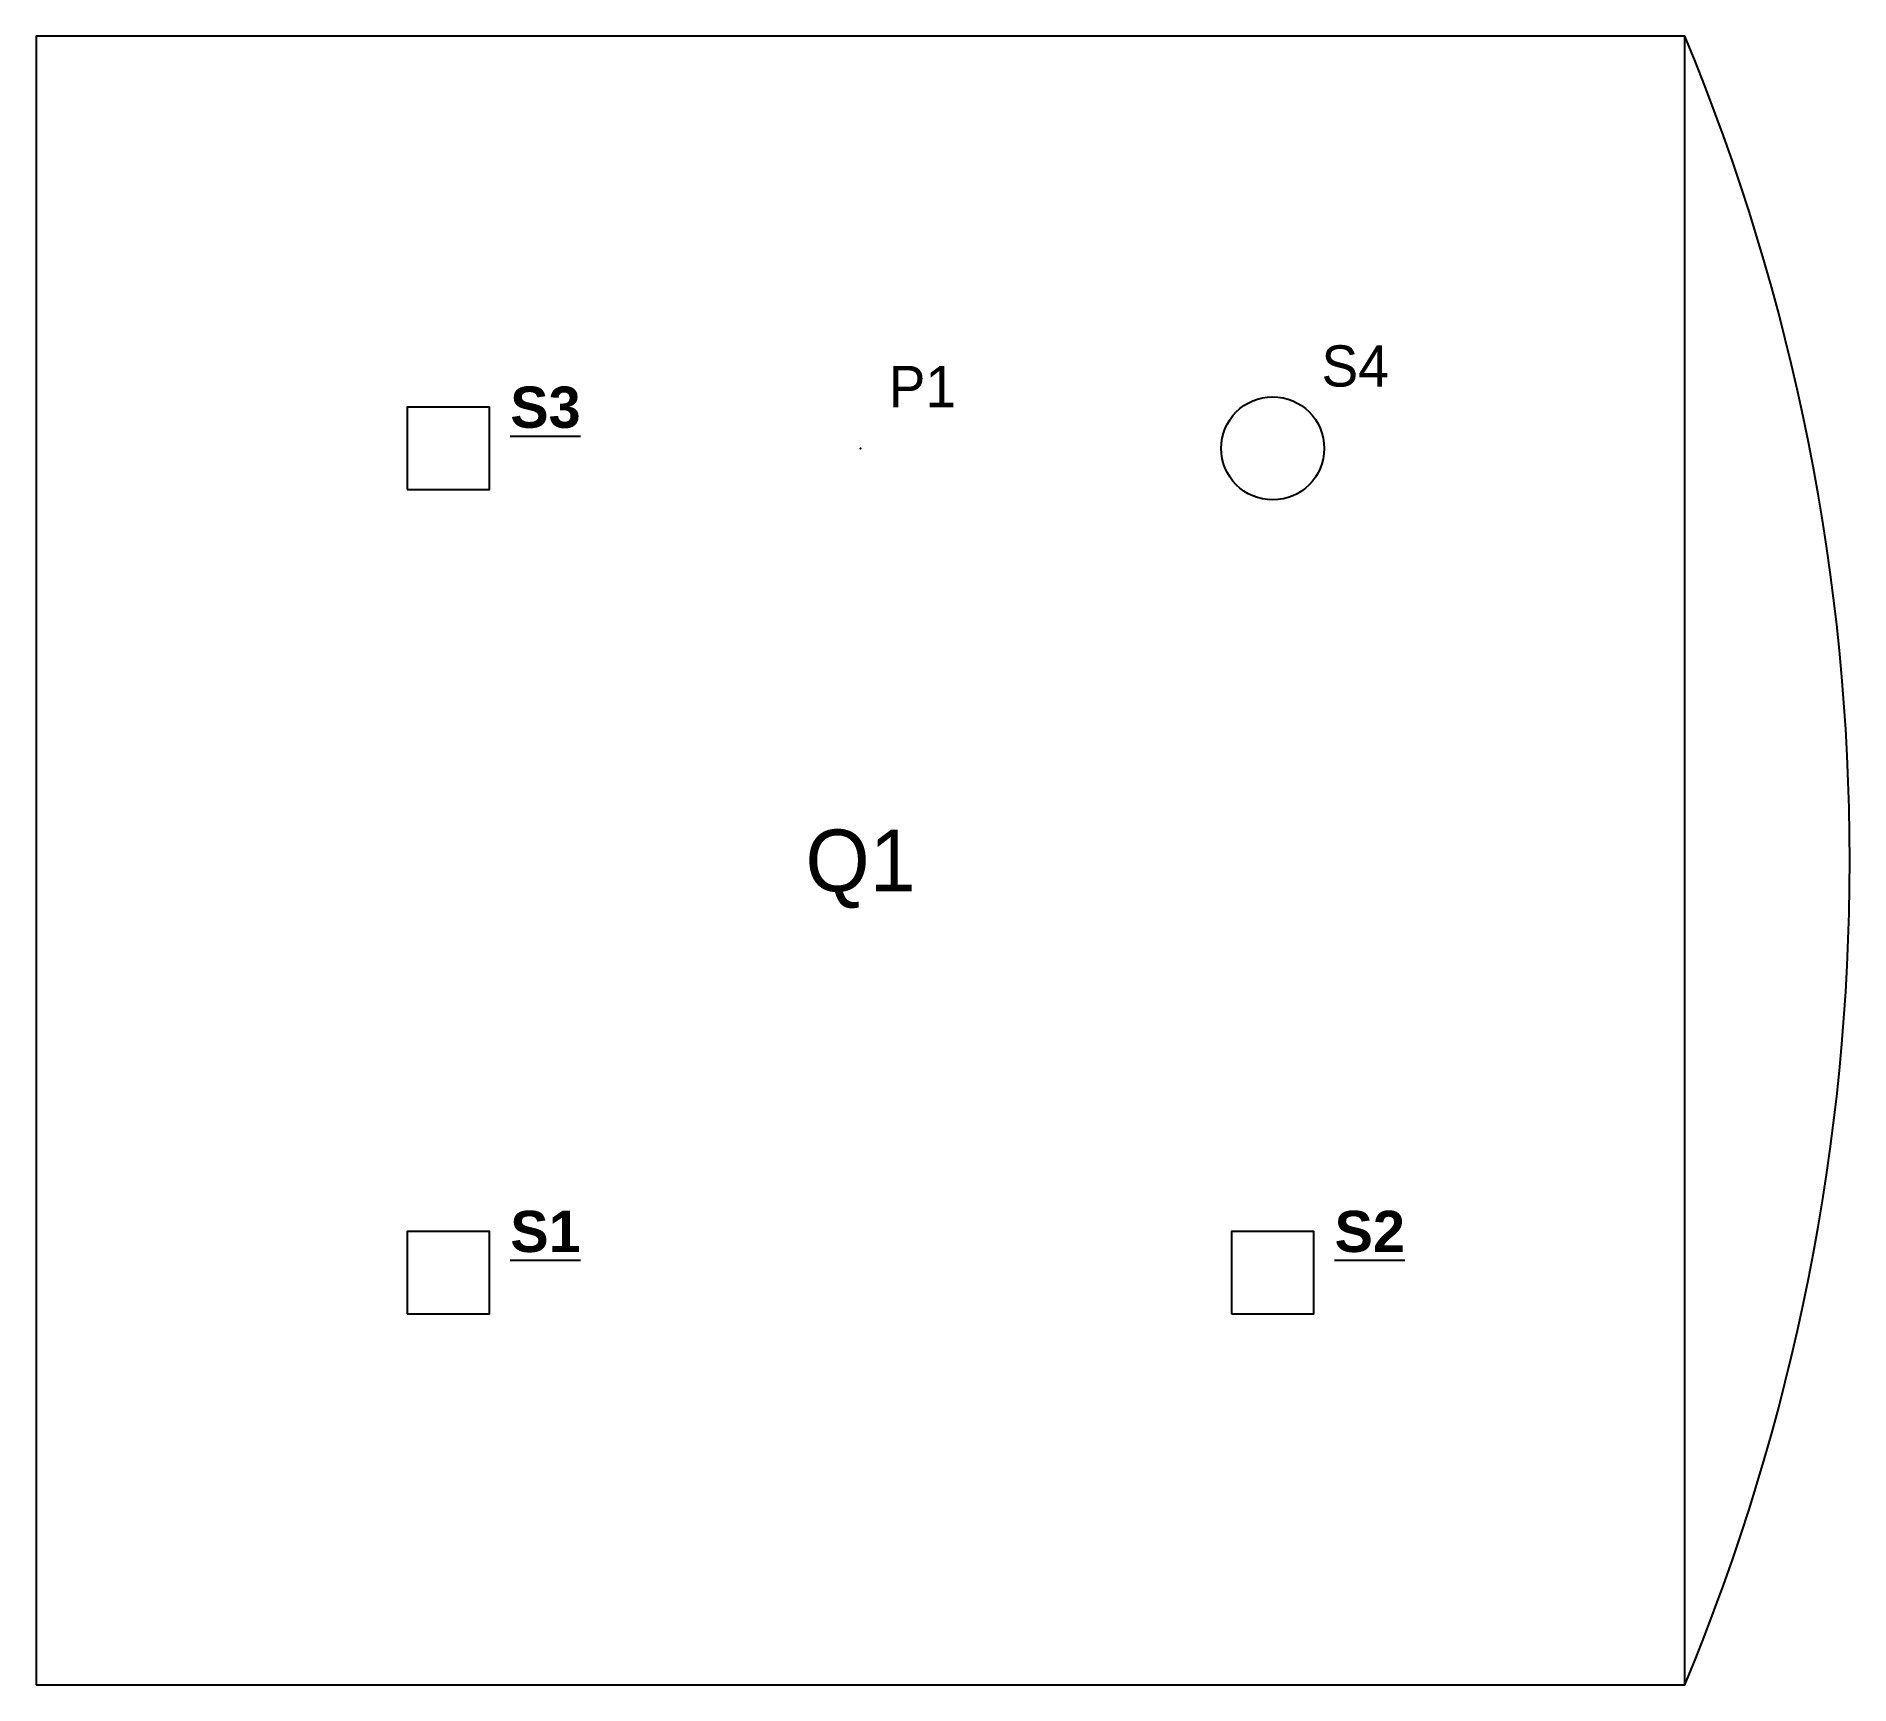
# Model space of a CAD drawing. Header units: millimetres. Extents: x 0 to 8800, y 0 to 8000.
import ezdxf
from ezdxf.enums import TextEntityAlignment as Align

# ---------------------------------------------------------------- set-up
doc = ezdxf.new("R2010")
doc.units = ezdxf.units.MM
for name, color, linetype in [('TP_INFO', 8, 'Continuous'), ('TP_OBC_POW', 5, 'Continuous'), ('TP_OBC_SKUP', 2, 'Continuous'), ('TP_OBRYS', 7, 'Continuous'), ('TP_SLUP', 1, 'Continuous')]:
    doc.layers.add(name, color=color, linetype=linetype)

msp = doc.modelspace()

# ---------------------------------------------------------------- linework, layer by layer
at = {"layer": 'TP_OBC_POW'}
msp.add_lwpolyline([(0, 0), (8000, 0), (8000, 8000), (0, 8000)], close=True, dxfattribs=at)
at = {"layer": 'TP_OBC_SKUP'}
msp.add_point((4000, 6000), dxfattribs=at)
at = {"layer": 'TP_OBRYS'}
msp.add_lwpolyline([(0, 0), (8000, 0, 0.2), (8000, 8000), (0, 8000)], format="xyb", close=True, dxfattribs=at)
at = {"layer": 'TP_SLUP'}
for points in [[(1800, 5800), (2200, 5800), (2200, 6200), (1800, 6200)], [(1800, 1800), (2200, 1800), (2200, 2200), (1800, 2200)], [(5800, 1800), (6200, 1800), (6200, 2200), (5800, 2200)]]:
    msp.add_lwpolyline(points, close=True, dxfattribs=at)
msp.add_circle((6000, 6000), 250, dxfattribs=at)

# ---------------------------------------------------------------- texts
at = {"layer": 'TP_INFO'}
for s, height, p in [('S4', 200, (6400, 6400)), ('P1', 200, (4300, 6300)), ('Q1', 300, (4000, 4000))]:
    msp.add_text(s, height=height, dxfattribs=at).set_placement(p, align=Align.MIDDLE_CENTER)
at = {"layer": 'TP_INFO', "char_height": 200, "attachment_point": 1}
for s, insert in [('{\\fArial|b1;\\LS3\\l}', (2300, 6300)), ('{\\fArial|b1;\\LS1\\l}', (2300, 2300)), ('{\\fArial|b1;\\LS2\\l}', (6300, 2300))]:
    msp.add_mtext(s, dxfattribs=dict(at, insert=insert))

doc.saveas('drawing.dxf')
